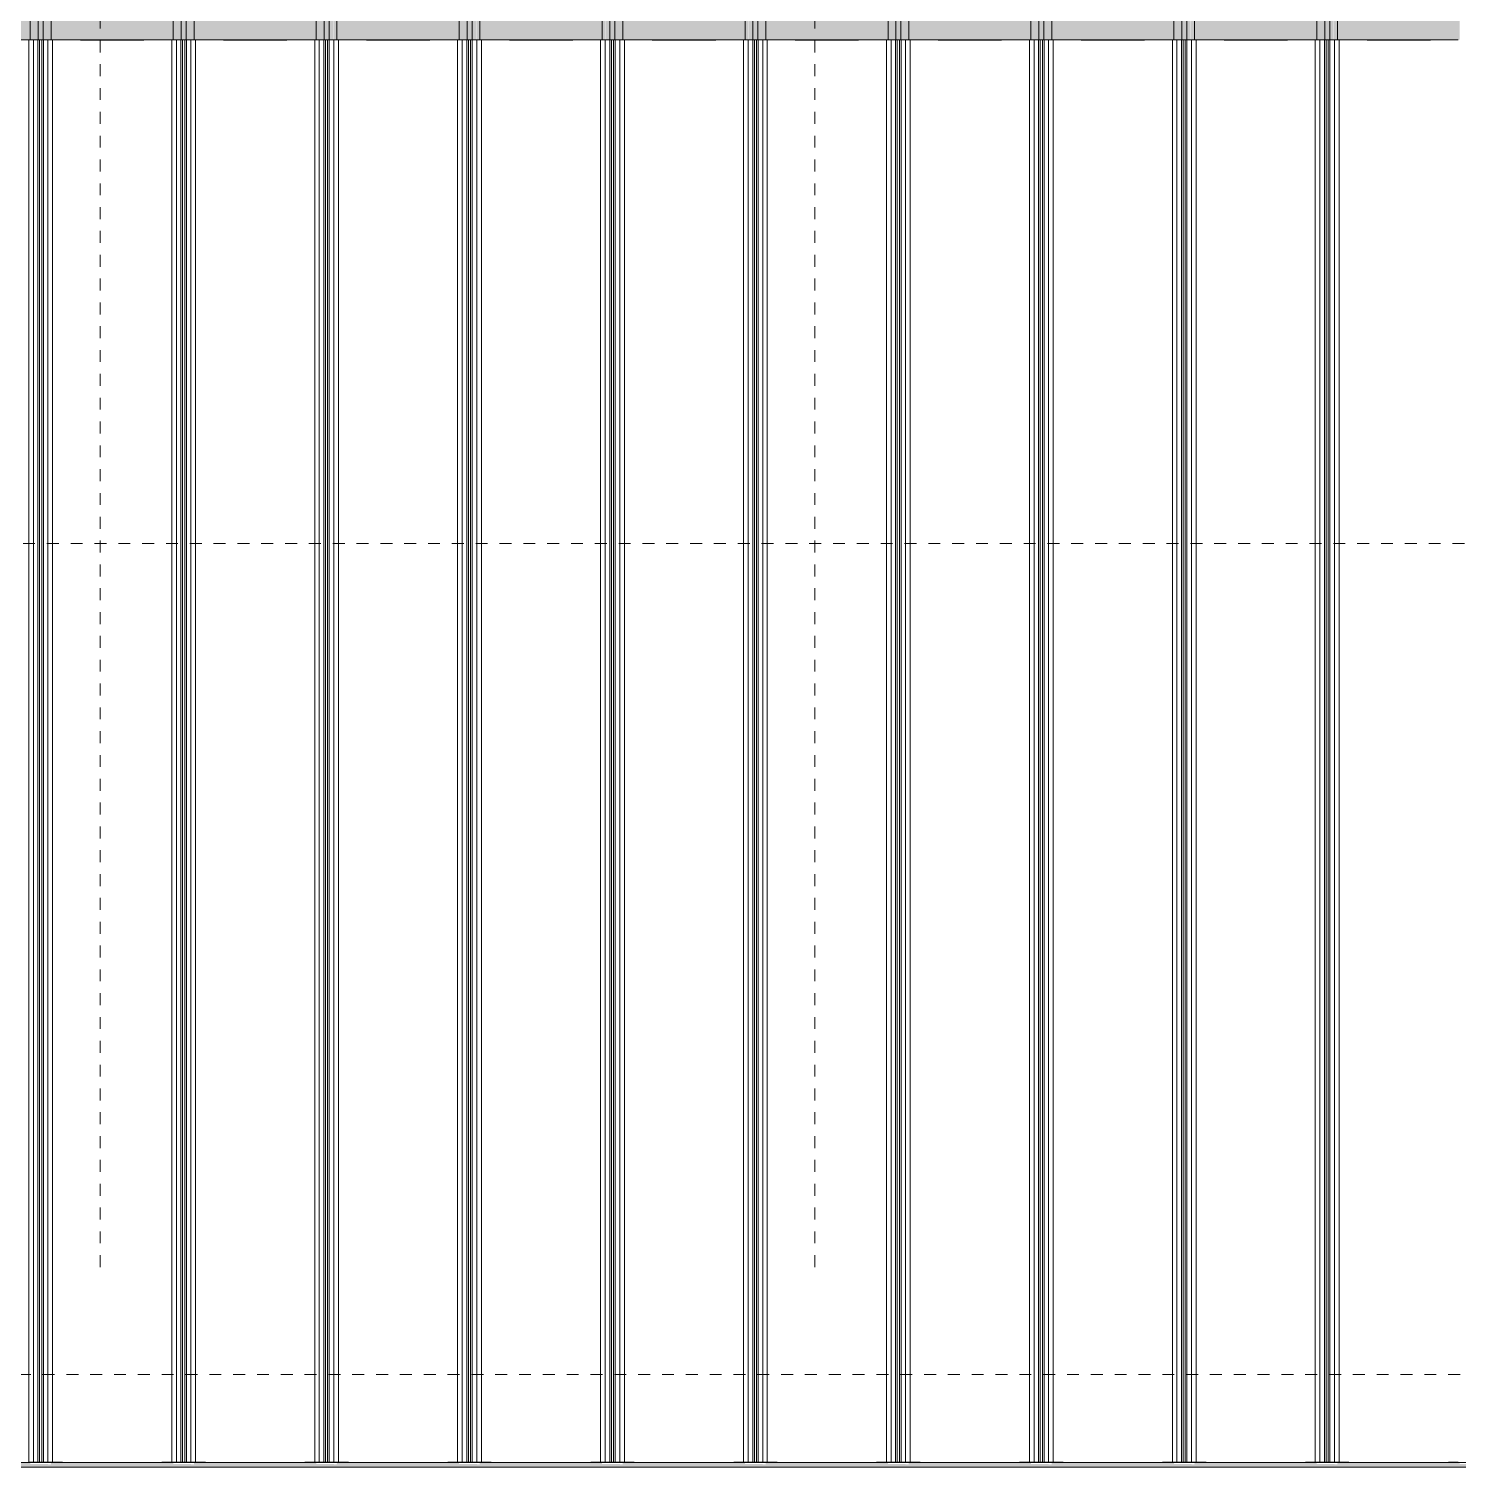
# Model space of a CAD drawing. Header units: metres. Extents: x -8 to 121, y -57 to 15.
# Drawn here: x 5.4 to 17.4, y -54.65 to -42.57 of the extents above; entities that cross this region are included whole.
import ezdxf

# ---------------------------------------------------------------- set-up
doc = ezdxf.new("R2010")
doc.units = ezdxf.units.M
doc.linetypes.add('Grid Line', pattern=[0.022225, 0.0127, -0.003175, 0.003175, -0.003175])
for name, color, linetype, lineweight, true_color in [('A-DETL-GENF-2', 7, 'Continuous', 5, 0xffc5a8), ('A-ROOF-PATT-1', 7, 'Continuous', 9, 0xe9e9e9), ('S-BEAM-1', 7, 'Continuous', 5, 0xe9e9e9), ('S-BEAM-2', 7, 'Continuous', 5, 0xd8d8d8), ('S-GRID-1', 9, 'Grid Line', 5, 0x808080)]:
    doc.layers.add(name, color=color, linetype=linetype, lineweight=lineweight, true_color=true_color)
for name, color, linetype, lineweight in [('A-ROOF', 7, 'Continuous', 9), ('A-WALL', 7, 'Continuous', 9), ('S-BEAM', 7, 'Continuous', 5)]:
    doc.layers.add(name, color=color, linetype=linetype, lineweight=lineweight)

# ---------------------------------------------------------------- blocks, each defined once
blk = doc.blocks.new('MK_JOIST_R01 - MK_JOIST_36_-V1-COBERTURA')
at = {"layer": 'S-BEAM-1'}
for points in [[(-43.088, 0.087), (-43.088, 0.056), (-42.782, 0.056), (-42.782, 0.087), (-43.088, 0.087)], [(-43.088, 0.087), (-43.088, 0.087), (-43.088, 0.087)], [(-43.088, 0.056), (-43.088, 0.055), (-43.088, 0.056)], [(-43.088, 0.055), (-43.088, 0.023), (-42.782, 0.023), (-42.783, 0.055), (-43.088, 0.055)], [(-43.088, 0.023), (-43.088, 0.021), (-43.088, 0.023)], [(-43.088, 0.021), (-43.088, -0.021), (-42.782, -0.021), (-42.783, 0.021), (-43.088, 0.021)], [(-43.088, -0.055), (-42.782, -0.055), (-42.783, -0.023), (-43.088, -0.023)], [(-43.088, -0.087), (-42.782, -0.087), (-42.782, -0.056), (-43.088, -0.056), (-43.088, -0.061)]]:
    blk.add_hatch(color=256, dxfattribs=at).paths.add_polyline_path(points)
at = {"layer": 'S-BEAM-2'}
for points in [[(-55.033, 0.077), (-55.033, 0.078), (-55.033, 0.078)], [(-55.033, 0.077), (-55.033, 0.078), (-55.033, 0.078)], [(-55.033, 0.023), (-55.031, 0.023), (-55.033, 0.023)], [(-55.033, 0.023), (-55.033, 0.023), (-55.033, 0.023)], [(-55.033, -0.087), (-55.032, -0.087), (-55.033, -0.061)], [(-55.033, -0.086), (-55.033, -0.086), (-55.033, -0.077)], [(-55.033, -0.086), (-55.033, -0.086), (-55.033, -0.086)]]:
    blk.add_hatch(color=256, dxfattribs=at).paths.add_polyline_path(points)
at = {"layer": 'S-BEAM'}
for p, q in [((-55.033, 0.056), (-55.033, 0.087)), ((-55.033, 0.087), (-55.033, 0.087)), ((-55.033, 0.077), (-55.033, 0.086)), ((-55.033, 0.086), (-55.033, 0.086)), ((-55.033, 0.023), (-55.033, 0.055)), ((-55.033, 0.023), (-55.033, 0.023)), ((-55.033, -0.021), (-55.033, 0.021)), ((-55.033, 0.021), (-55.033, 0.021)), ((-42.782, 0.087), (-43.088, 0.087)), ((-43.088, 0.021), (-42.782, 0.021)), ((-55.033, -0.021), (-55.033, -0.021)), ((-55.033, -0.023), (-55.033, -0.023)), ((-55.033, -0.055), (-55.033, -0.023)), ((-55.033, -0.087), (-55.033, -0.056)), ((-55.033, -0.086), (-55.033, -0.077)), ((-55.033, -0.086), (-55.033, -0.086)), ((-55.033, -0.087), (-55.033, -0.087)), ((-42.782, -0.021), (-43.088, -0.021)), ((-43.088, -0.087), (-42.782, -0.087))]:
    blk.add_line(p, q, dxfattribs=at)
for centre, start_param, end_param in [((-55.033, 0.086), 5.497787, 6.283185), ((-55.033, 0.086), 0, 1.570796), ((-55.033, 0.055), 4.712389, 5.497787), ((-55.033, 0.023), 3.141593, 4.712389), ((-55.033, -0.023), 4.712389, 6.283185), ((-55.033, -0.055), 3.926991, 4.712389), ((-55.033, -0.086), 1.570796, 3.141593), ((-55.033, -0.086), 3.141593, 3.926991)]:
    blk.add_ellipse(centre, major_axis=(0, 0.0015), ratio=0.01, start_param=start_param, end_param=end_param, dxfattribs=at)
blk = doc.blocks.new('MK_JOIST_R01 - MK_JOIST_36_-V2-COBERTURA')
at = {"layer": 'S-BEAM-1'}
for points in [[(-43.088, 0.087), (-43.088, 0.056), (-42.782, 0.056), (-42.782, 0.087), (-43.088, 0.087)], [(-43.088, 0.087), (-43.088, 0.087), (-43.088, 0.087)], [(-43.088, 0.056), (-43.088, 0.055), (-43.088, 0.056)], [(-43.088, 0.055), (-43.088, 0.023), (-42.782, 0.023), (-42.783, 0.055), (-43.088, 0.055)], [(-43.088, 0.023), (-43.088, 0.021), (-43.088, 0.023)], [(-43.088, 0.021), (-43.088, -0.021), (-42.782, -0.021), (-42.783, 0.021), (-43.088, 0.021)], [(-43.088, -0.055), (-42.782, -0.055), (-42.783, -0.023), (-43.088, -0.023)], [(-43.088, -0.087), (-42.782, -0.087), (-42.782, -0.056), (-43.088, -0.056), (-43.088, -0.061)]]:
    blk.add_hatch(color=256, dxfattribs=at).paths.add_polyline_path(points)
at = {"layer": 'S-BEAM-2'}
for points in [[(-55.033, 0.077), (-55.033, 0.077), (-55.033, 0.086)], [(-55.033, 0.023), (-55.031, 0.023), (-55.033, 0.023)], [(-55.033, 0.023), (-55.033, 0.023), (-55.033, 0.023)], [(-55.033, -0.087), (-55.032, -0.087), (-55.033, -0.061)], [(-55.033, -0.086), (-55.033, -0.086), (-55.033, -0.077)], [(-55.033, -0.086), (-55.033, -0.086), (-55.033, -0.086)]]:
    blk.add_hatch(color=256, dxfattribs=at).paths.add_polyline_path(points)
at = {"layer": 'S-BEAM'}
for p, q in [((-55.033, 0.056), (-55.033, 0.087)), ((-55.033, 0.087), (-55.033, 0.087)), ((-55.033, 0.077), (-55.033, 0.086)), ((-55.033, 0.086), (-55.033, 0.086)), ((-55.033, 0.023), (-55.033, 0.055)), ((-55.033, 0.023), (-55.033, 0.023)), ((-55.033, -0.021), (-55.033, 0.021)), ((-55.033, 0.021), (-55.033, 0.021)), ((-42.782, 0.087), (-43.088, 0.087)), ((-43.088, 0.021), (-42.782, 0.021)), ((-55.033, -0.021), (-55.033, -0.021)), ((-55.033, -0.023), (-55.033, -0.023)), ((-55.033, -0.055), (-55.033, -0.023)), ((-55.033, -0.087), (-55.033, -0.056)), ((-55.033, -0.086), (-55.033, -0.077)), ((-55.033, -0.086), (-55.033, -0.086)), ((-55.033, -0.087), (-55.033, -0.087)), ((-42.782, -0.021), (-43.088, -0.021)), ((-43.088, -0.087), (-42.782, -0.087))]:
    blk.add_line(p, q, dxfattribs=at)
for centre, start_param, end_param in [((-55.033, 0.086), 5.497787, 6.283185), ((-55.033, 0.086), 0, 1.570796), ((-55.033, 0.055), 4.712389, 5.497787), ((-55.033, 0.023), 3.141593, 4.712389), ((-55.033, -0.023), 4.712389, 6.283185), ((-55.033, -0.055), 3.926991, 4.712389), ((-55.033, -0.086), 1.570796, 3.141593), ((-55.033, -0.086), 3.141593, 3.926991)]:
    blk.add_ellipse(centre, major_axis=(0, 0.0015), ratio=0.01, start_param=start_param, end_param=end_param, dxfattribs=at)
blk = doc.blocks.new('MK_JOIST_R01 - MK_JOIST_36_-V4-COBERTURA')
at = {"layer": 'S-BEAM-1'}
for points in [[(-43.088, 0.087), (-43.088, 0.056), (-42.782, 0.056), (-42.782, 0.087), (-43.088, 0.087)], [(-43.088, 0.087), (-43.088, 0.087), (-43.088, 0.087)], [(-43.088, 0.056), (-43.088, 0.055), (-43.088, 0.056)], [(-43.088, 0.055), (-43.088, 0.023), (-42.782, 0.023), (-42.783, 0.055), (-43.088, 0.055)], [(-43.088, 0.023), (-43.088, 0.021), (-43.088, 0.023)], [(-43.088, -0.021), (-42.782, -0.021), (-42.783, 0.021), (-43.088, 0.021), (-43.088, -0.009)], [(-43.088, -0.055), (-42.782, -0.055), (-42.783, -0.023), (-43.088, -0.023)], [(-43.088, -0.087), (-42.782, -0.087), (-42.782, -0.056), (-43.088, -0.056), (-43.088, -0.061)]]:
    blk.add_hatch(color=256, dxfattribs=at).paths.add_polyline_path(points)
at = {"layer": 'S-BEAM-2'}
for points in [[(-55.033, 0.077), (-55.033, 0.077), (-55.033, 0.086)], [(-55.033, 0.023), (-55.031, 0.023), (-55.033, 0.023)], [(-55.033, 0.023), (-55.033, 0.023), (-55.033, 0.023)], [(-55.033, -0.087), (-55.032, -0.087), (-55.033, -0.061)], [(-55.033, -0.086), (-55.033, -0.086), (-55.033, -0.077)], [(-55.033, -0.086), (-55.033, -0.086), (-55.033, -0.086)]]:
    blk.add_hatch(color=256, dxfattribs=at).paths.add_polyline_path(points)
at = {"layer": 'S-BEAM'}
for p, q in [((-55.033, 0.056), (-55.033, 0.087)), ((-55.033, 0.087), (-55.033, 0.087)), ((-55.033, 0.077), (-55.033, 0.086)), ((-55.033, 0.086), (-55.033, 0.086)), ((-55.033, 0.023), (-55.033, 0.055)), ((-55.033, 0.023), (-55.033, 0.023)), ((-55.033, -0.021), (-55.033, 0.021)), ((-55.033, 0.021), (-55.033, 0.021)), ((-42.782, 0.087), (-43.088, 0.087)), ((-43.088, 0.021), (-42.782, 0.021)), ((-55.033, -0.021), (-55.033, -0.021)), ((-55.033, -0.023), (-55.033, -0.023)), ((-55.033, -0.055), (-55.033, -0.023)), ((-55.033, -0.087), (-55.033, -0.056)), ((-55.033, -0.086), (-55.033, -0.077)), ((-55.033, -0.086), (-55.033, -0.086)), ((-55.033, -0.087), (-55.033, -0.087)), ((-42.782, -0.021), (-43.088, -0.021)), ((-43.088, -0.087), (-42.782, -0.087))]:
    blk.add_line(p, q, dxfattribs=at)
for centre, start_param, end_param in [((-55.033, 0.086), 5.497787, 6.283185), ((-55.033, 0.086), 0, 1.570796), ((-55.033, 0.055), 4.712389, 5.497787), ((-55.033, 0.023), 3.141593, 4.712389), ((-55.033, -0.023), 4.712389, 6.283185), ((-55.033, -0.055), 3.926991, 4.712389), ((-55.033, -0.086), 1.570796, 3.141593), ((-55.033, -0.086), 3.141593, 3.926991)]:
    blk.add_ellipse(centre, major_axis=(0, 0.0015), ratio=0.01, start_param=start_param, end_param=end_param, dxfattribs=at)
blk = doc.blocks.new('MK_JOIST_R01 - MK_JOIST_36_-V5-COBERTURA')
at = {"layer": 'S-BEAM-1'}
for points in [[(-43.088, 0.087), (-43.088, 0.056), (-42.782, 0.056), (-42.782, 0.087), (-43.088, 0.087)], [(-43.088, 0.087), (-43.088, 0.087), (-43.088, 0.087)], [(-43.088, 0.056), (-43.088, 0.055), (-43.088, 0.056)], [(-43.088, 0.055), (-43.088, 0.023), (-42.782, 0.023), (-42.782, 0.055), (-43.088, 0.055)], [(-43.088, 0.023), (-43.088, 0.021), (-43.088, 0.023)], [(-43.088, 0.021), (-43.088, -0.021), (-42.782, -0.021), (-42.783, 0.021), (-43.088, 0.021)], [(-43.088, -0.055), (-42.782, -0.055), (-42.783, -0.023), (-43.088, -0.023)], [(-43.088, -0.087), (-42.782, -0.087), (-42.782, -0.056), (-43.088, -0.056), (-43.088, -0.061)]]:
    blk.add_hatch(color=256, dxfattribs=at).paths.add_polyline_path(points)
at = {"layer": 'S-BEAM-2'}
for points in [[(-55.033, 0.077), (-55.033, 0.077), (-55.033, 0.086)], [(-55.033, 0.023), (-55.031, 0.023), (-55.033, 0.023)], [(-55.033, 0.023), (-55.033, 0.023), (-55.033, 0.023)], [(-55.033, -0.087), (-55.032, -0.087), (-55.033, -0.061)], [(-55.033, -0.086), (-55.033, -0.086), (-55.033, -0.077)], [(-55.033, -0.086), (-55.033, -0.086), (-55.033, -0.086)]]:
    blk.add_hatch(color=256, dxfattribs=at).paths.add_polyline_path(points)
at = {"layer": 'S-BEAM'}
for p, q in [((-55.033, 0.056), (-55.033, 0.087)), ((-55.033, 0.087), (-55.033, 0.087)), ((-55.033, 0.077), (-55.033, 0.086)), ((-55.033, 0.086), (-55.033, 0.086)), ((-55.033, 0.023), (-55.033, 0.055)), ((-55.033, 0.023), (-55.033, 0.023)), ((-55.033, -0.021), (-55.033, 0.021)), ((-55.033, 0.021), (-55.033, 0.021)), ((-42.782, 0.087), (-43.088, 0.087)), ((-43.088, 0.021), (-42.782, 0.021)), ((-55.033, -0.021), (-55.033, -0.021)), ((-55.033, -0.023), (-55.033, -0.023)), ((-55.033, -0.055), (-55.033, -0.023)), ((-55.033, -0.087), (-55.033, -0.056)), ((-55.033, -0.086), (-55.033, -0.077)), ((-55.033, -0.086), (-55.033, -0.086)), ((-55.033, -0.087), (-55.033, -0.087)), ((-42.782, -0.021), (-43.088, -0.021)), ((-43.088, -0.087), (-42.782, -0.087))]:
    blk.add_line(p, q, dxfattribs=at)
for centre, start_param, end_param in [((-55.033, 0.086), 5.497787, 6.283185), ((-55.033, 0.086), 0, 1.570796), ((-55.033, 0.055), 4.712389, 5.497787), ((-55.033, 0.023), 3.141593, 4.712389), ((-55.033, -0.023), 4.712389, 6.283185), ((-55.033, -0.055), 3.926991, 4.712389), ((-55.033, -0.086), 1.570796, 3.141593), ((-55.033, -0.086), 3.141593, 3.926991)]:
    blk.add_ellipse(centre, major_axis=(0, 0.0015), ratio=0.01, start_param=start_param, end_param=end_param, dxfattribs=at)
blk = doc.blocks.new('Telhados 6 - Telhados 6-4749596-COBERTURA')
at = {"layer": 'A-ROOF-PATT-1'}
h = blk.add_hatch(color=256, dxfattribs=at)
h.paths.add_polyline_path([(76.404, -42.665), (77.413, -42.664), (77.413, -42.367), (76.387, -42.367), (76.387, -42.665), (76.4, -42.665)])
h.paths.add_polyline_path([(76.093, -42.665), (76.213, -42.664), (76.213, -42.367), (75.187, -42.367), (75.187, -42.665), (75.27, -42.665)])
h.paths.add_polyline_path([(78.35, -42.665), (78.413, -42.664), (78.413, -42.367), (77.587, -42.367), (77.587, -42.665), (77.828, -42.665), (78.261, -42.665)])
h.paths.add_polyline_path([(71.324, -42.665), (71.413, -42.664), (71.413, -42.367), (70.387, -42.367), (70.387, -42.665), (70.47, -42.665), (70.891, -42.665)])
h.paths.add_polyline_path([(74.07, -42.665), (75.013, -42.664), (75.013, -42.367), (73.987, -42.367), (73.987, -42.665), (74.004, -42.665)])
h.paths.add_polyline_path([(71.67, -42.665), (72.613, -42.664), (72.613, -42.367), (71.587, -42.367), (71.587, -42.665), (71.604, -42.665)])
h.paths.add_polyline_path([(73.73, -42.665), (73.813, -42.664), (73.813, -42.367), (72.787, -42.367), (72.787, -42.665), (73.058, -42.665), (73.492, -42.665)])
h.paths.add_polyline_path([(68.289, -42.665), (69.013, -42.664), (69.013, -42.367), (67.987, -42.367), (67.987, -42.665), (68.07, -42.665)])
h.paths.add_polyline_path([(65.254, -42.665), (65.413, -42.664), (65.413, -42.367), (64.387, -42.367), (64.387, -42.665), (64.47, -42.665), (64.821, -42.665)])
h.paths.add_polyline_path([(65.688, -42.665), (66.613, -42.664), (66.613, -42.367), (65.587, -42.367), (65.587, -42.665), (65.67, -42.665)])
h.paths.add_polyline_path([(69.204, -42.665), (70.213, -42.664), (70.213, -42.367), (69.187, -42.367), (69.187, -42.665), (69.2, -42.665)])
h.paths.add_polyline_path([(67.73, -42.665), (67.813, -42.664), (67.813, -42.367), (66.787, -42.367), (66.787, -42.665), (66.988, -42.665), (67.422, -42.665)])
h.paths.add_polyline_path([(60.53, -42.665), (60.613, -42.664), (60.613, -42.367), (59.587, -42.367), (59.587, -42.665), (59.67, -42.665), (60.485, -42.665)])
h.paths.add_polyline_path([(63.52, -42.665), (64.213, -42.664), (64.213, -42.367), (63.187, -42.367), (63.187, -42.665), (63.27, -42.665)])
h.paths.add_polyline_path([(60.87, -42.665), (61.813, -42.664), (61.813, -42.367), (60.787, -42.367), (60.787, -42.665), (60.804, -42.665)])
h.paths.add_polyline_path([(62.93, -42.665), (63.013, -42.664), (63.013, -42.367), (61.987, -42.367), (61.987, -42.665), (62.219, -42.665), (62.653, -42.665)])
h.paths.add_polyline_path([(59.33, -42.665), (59.413, -42.664), (59.413, -42.367), (58.387, -42.367), (58.387, -42.665), (58.47, -42.665), (59.184, -42.665)])
h.paths.add_polyline_path([(54.87, -42.665), (55.813, -42.664), (55.813, -42.367), (54.787, -42.367), (54.787, -42.665), (54.849, -42.665)])
h.paths.add_polyline_path([(56.149, -42.665), (57.013, -42.664), (57.013, -42.367), (55.987, -42.367), (55.987, -42.665), (56.07, -42.665)])
h.paths.add_polyline_path([(53.604, -42.665), (54.613, -42.664), (54.613, -42.367), (53.587, -42.367), (53.587, -42.665), (53.6, -42.665)])
h.paths.add_polyline_path([(57.204, -42.665), (58.213, -42.664), (58.213, -42.367), (57.187, -42.367), (57.187, -42.665), (57.2, -42.665)])
h.paths.add_polyline_path([(50.996, -42.665), (51.013, -42.664), (51.013, -42.367), (49.987, -42.367), (49.987, -42.665), (50.079, -42.665), (50.947, -42.665)])
h.paths.add_polyline_path([(52.196, -42.665), (52.213, -42.664), (52.213, -42.367), (51.187, -42.367), (51.187, -42.665), (51.38, -42.665), (52.13, -42.665)])
h.paths.add_polyline_path([(52.404, -42.665), (53.413, -42.664), (53.413, -42.367), (52.387, -42.367), (52.387, -42.665), (52.4, -42.665)])
h.paths.add_polyline_path([(47.912, -42.665), (48.613, -42.664), (48.613, -42.367), (47.587, -42.367), (47.587, -42.665), (47.67, -42.665)])
h.paths.add_polyline_path([(48.804, -42.665), (49.813, -42.664), (49.813, -42.367), (48.787, -42.367), (48.787, -42.665), (48.8, -42.665)])
h.paths.add_polyline_path([(44.01, -42.665), (45.013, -42.664), (45.013, -42.367), (43.987, -42.367), (43.987, -42.665), (44.004, -42.665)])
h.paths.add_polyline_path([(43.73, -42.665), (43.813, -42.664), (43.813, -42.367), (42.787, -42.367), (42.787, -42.665), (42.87, -42.665), (43.576, -42.665)])
h.paths.add_polyline_path([(45.204, -42.665), (46.213, -42.664), (46.213, -42.367), (45.187, -42.367), (45.187, -42.665), (45.2, -42.665)])
h.paths.add_polyline_path([(46.404, -42.665), (47.413, -42.664), (47.413, -42.367), (46.387, -42.367), (46.387, -42.665), (46.4, -42.665)])
h.paths.add_polyline_path([(42.596, -42.665), (42.613, -42.664), (42.613, -42.367), (41.587, -42.367), (41.587, -42.665), (41.842, -42.665), (42.53, -42.665)])
h.paths.add_polyline_path([(36.87, -42.665), (37.813, -42.664), (37.813, -42.367), (36.787, -42.367), (36.787, -42.665), (36.804, -42.665)])
h.paths.add_polyline_path([(36.53, -42.665), (36.613, -42.664), (36.613, -42.367), (35.587, -42.367), (35.587, -42.665), (35.772, -42.665), (36.205, -42.665)])
h.paths.add_polyline_path([(38.004, -42.665), (39.013, -42.664), (39.013, -42.367), (37.987, -42.367), (37.987, -42.665), (38, -42.665)])
h.paths.add_polyline_path([(39.204, -42.665), (40.213, -42.664), (40.213, -42.367), (39.187, -42.367), (39.187, -42.665), (39.2, -42.665)])
h.paths.add_polyline_path([(40.47, -42.665), (41.413, -42.664), (41.413, -42.367), (40.387, -42.367), (40.387, -42.665), (40.404, -42.665)])
h.paths.add_polyline_path([(32.93, -42.665), (33.013, -42.664), (33.013, -42.367), (31.987, -42.367), (31.987, -42.665), (32.07, -42.665), (32.737, -42.665)])
h.paths.add_polyline_path([(35.396, -42.665), (35.413, -42.664), (35.413, -42.367), (34.387, -42.367), (34.387, -42.665), (34.471, -42.665), (35.338, -42.665)])
h.paths.add_polyline_path([(30.804, -42.665), (31.813, -42.664), (31.813, -42.367), (30.787, -42.367), (30.787, -42.665), (30.8, -42.665)])
h.paths.add_polyline_path([(30.569, -42.665), (30.613, -42.664), (30.613, -42.367), (29.587, -42.367), (29.587, -42.665), (29.702, -42.665), (30.53, -42.665)])
h.paths.add_polyline_path([(34.13, -42.665), (34.213, -42.664), (34.213, -42.367), (33.187, -42.367), (33.187, -42.665), (33.27, -42.665), (34.038, -42.665)])
h.paths.add_polyline_path([(27.968, -42.665), (28.213, -42.664), (28.213, -42.367), (27.187, -42.367), (27.187, -42.665), (27.27, -42.665), (27.534, -42.665)])
h.paths.add_polyline_path([(28.404, -42.665), (29.413, -42.664), (29.413, -42.367), (28.387, -42.367), (28.387, -42.665), (28.401, -42.665)])
h.paths.add_polyline_path([(26.93, -42.665), (27.013, -42.664), (27.013, -42.367), (25.987, -42.367), (25.987, -42.665), (26.233, -42.665), (26.667, -42.665)])
h.paths.add_polyline_path([(25.73, -42.665), (25.813, -42.664), (25.813, -42.367), (24.787, -42.367), (24.787, -42.665), (24.933, -42.665)])
h.paths.add_polyline_path([(24.499, -42.665), (24.613, -42.664), (24.613, -42.367), (23.587, -42.367), (23.587, -42.665), (23.67, -42.665), (24.066, -42.665)])
h.paths.add_polyline_path([(23.33, -42.665), (23.413, -42.664), (23.413, -42.367), (22.387, -42.367), (22.387, -42.665), (22.47, -42.665), (23.198, -42.665)])
h.paths.add_polyline_path([(20.004, -42.665), (21.013, -42.664), (21.013, -42.367), (19.987, -42.367), (19.987, -42.665), (20, -42.665)])
h.paths.add_polyline_path([(22.13, -42.665), (22.213, -42.664), (22.213, -42.367), (21.187, -42.367), (21.187, -42.665), (21.464, -42.665), (21.898, -42.665)])
h.paths.add_polyline_path([(19.73, -42.665), (19.813, -42.664), (19.813, -42.367), (18.787, -42.367), (18.787, -42.665), (18.87, -42.665), (19.73, -42.665)])
h.paths.add_polyline_path([(18.53, -42.665), (18.613, -42.664), (18.613, -42.367), (17.587, -42.367), (17.587, -42.665), (17.67, -42.665), (18.429, -42.665)])
h.paths.add_polyline_path([(17.33, -42.665), (17.413, -42.664), (17.413, -42.367), (16.387, -42.367), (16.387, -42.665), (16.47, -42.665), (17.129, -42.665)])
h.paths.add_polyline_path([(16.13, -42.665), (16.213, -42.664), (16.213, -42.367), (15.187, -42.367), (15.187, -42.665), (15.394, -42.665), (15.828, -42.665)])
h.paths.add_polyline_path([(14.996, -42.665), (15.013, -42.664), (15.013, -42.367), (13.987, -42.367), (13.987, -42.665), (14.094, -42.665), (14.961, -42.665)])
h.paths.add_polyline_path([(13.73, -42.665), (13.813, -42.664), (13.813, -42.367), (12.787, -42.367), (12.787, -42.665), (12.87, -42.665), (13.66, -42.665)])
h.paths.add_polyline_path([(12.53, -42.665), (12.613, -42.664), (12.613, -42.367), (11.587, -42.367), (11.587, -42.665), (11.67, -42.665), (12.359, -42.665)])
h.paths.add_polyline_path([(11.33, -42.665), (11.413, -42.664), (11.413, -42.367), (10.387, -42.367), (10.387, -42.665), (10.625, -42.665), (11.059, -42.665)])
h.paths.add_polyline_path([(10.196, -42.665), (10.213, -42.664), (10.213, -42.367), (9.187, -42.367), (9.187, -42.665), (9.324, -42.665), (10.192, -42.665)])
h.paths.add_polyline_path([(8.93, -42.665), (9.013, -42.664), (9.013, -42.367), (7.987, -42.367), (7.987, -42.665), (8.07, -42.665), (8.891, -42.665)])
h.paths.add_polyline_path([(7.73, -42.665), (7.813, -42.664), (7.813, -42.367), (6.787, -42.367), (6.787, -42.665), (6.87, -42.665), (7.59, -42.665)])
h.paths.add_polyline_path([(6.53, -42.665), (6.613, -42.664), (6.613, -42.367), (5.587, -42.367), (5.587, -42.665), (5.856, -42.665), (6.289, -42.665)])
h.paths.add_polyline_path([(2.387, -42.665), (3.013, -42.664), (3.013, -42.367), (1.987, -42.367), (1.987, -42.665), (2.07, -42.665)])
h.paths.add_polyline_path([(5.33, -42.665), (5.413, -42.664), (5.413, -42.367), (4.387, -42.367), (4.387, -42.665), (4.555, -42.665), (4.989, -42.665)])
h.paths.add_polyline_path([(4.13, -42.665), (4.213, -42.664), (4.213, -42.367), (3.187, -42.367), (3.187, -42.665), (3.27, -42.665), (4.122, -42.665)])
h.paths.add_polyline_path([(1.73, -42.665), (1.813, -42.664), (1.813, -42.367), (0.787, -42.367), (0.787, -42.665), (0.87, -42.665), (1.52, -42.665)])
h.paths.add_polyline_path([(0.53, -42.665), (0.613, -42.664), (0.613, -42.367), (-0.413, -42.367), (-0.413, -42.665), (-0.214, -42.665), (0.22, -42.665)])
h = blk.add_hatch(color=256, dxfattribs=at)
h.paths.add_polyline_path([(0.1, -42.667), (-0.33, -42.665), (0.008, -42.667)])
h.paths.add_polyline_path([(39.7, -42.667), (39.27, -42.665), (39.674, -42.667)])
h.paths.add_polyline_path([(20.5, -42.667), (20.07, -42.665), (20.408, -42.667)])
h.paths.add_polyline_path([(44.5, -42.667), (44.07, -42.665), (44.408, -42.667)])
h.paths.add_polyline_path([(36.1, -42.667), (35.67, -42.665), (36.008, -42.667)])
h.paths.add_polyline_path([(43.3, -42.667), (42.87, -42.665), (43.208, -42.667)])
h.paths.add_polyline_path([(14.5, -42.667), (14.07, -42.665), (14.408, -42.667)])
h.paths.add_polyline_path([(15.7, -42.667), (15.27, -42.665), (15.608, -42.667)])
h.paths.add_polyline_path([(64.9, -42.667), (64.47, -42.665), (64.821, -42.667)])
h.paths.add_polyline_path([(70.9, -42.667), (70.457, -42.665), (70.891, -42.667)])
h.paths.add_polyline_path([(57.7, -42.667), (57.27, -42.665), (57.608, -42.667)])
h.paths.add_polyline_path([(13.3, -42.667), (12.87, -42.665), (13.208, -42.667)])
h.paths.add_polyline_path([(24.1, -42.667), (23.67, -42.665), (24.066, -42.667)])
h.paths.add_polyline_path([(21.7, -42.667), (21.27, -42.665), (21.608, -42.667)])
h.paths.add_polyline_path([(25.3, -42.667), (24.87, -42.665), (25.208, -42.667)])
h.paths.add_polyline_path([(50.5, -42.667), (50.07, -42.665), (50.408, -42.667)])
h.paths.add_polyline_path([(72.1, -42.667), (71.67, -42.665), (72.008, -42.667)])
h.paths.add_polyline_path([(12.1, -42.667), (11.67, -42.665), (12.008, -42.667)])
h.paths.add_polyline_path([(66.1, -42.667), (65.67, -42.665), (66.008, -42.667)])
h.paths.add_polyline_path([(33.7, -42.667), (33.27, -42.665), (33.608, -42.667)])
h.paths.add_polyline_path([(78, -42.667), (77.65, -42.665), (77.922, -42.667)])
h.paths.add_polyline_path([(1.3, -42.667), (0.87, -42.665), (1.208, -42.667)])
h.paths.add_polyline_path([(26.5, -42.667), (26.07, -42.665), (26.408, -42.667)])
h.paths.add_polyline_path([(10.9, -42.667), (10.47, -42.665), (10.808, -42.667)])
h.paths.add_polyline_path([(16.9, -42.667), (16.47, -42.665), (16.808, -42.667)])
h.paths.add_polyline_path([(73.3, -42.667), (72.87, -42.665), (73.208, -42.667)])
h.paths.add_polyline_path([(69.7, -42.667), (69.27, -42.665), (69.608, -42.667)])
h.paths.add_polyline_path([(19.3, -42.667), (18.863, -42.665), (19.208, -42.667)])
h.paths.add_polyline_path([(38.5, -42.667), (38.07, -42.665), (38.408, -42.667)])
h.paths.add_polyline_path([(49.3, -42.667), (48.87, -42.665), (49.212, -42.667)])
h.paths.add_polyline_path([(51.7, -42.667), (51.27, -42.665), (51.608, -42.667)])
h.paths.add_polyline_path([(31.3, -42.667), (30.87, -42.665), (31.208, -42.667)])
h.paths.add_polyline_path([(56.5, -42.667), (56.07, -42.665), (56.408, -42.667)])
h.paths.add_polyline_path([(52.9, -42.667), (52.47, -42.665), (52.808, -42.667)])
h.paths.add_polyline_path([(2.5, -42.667), (2.07, -42.665), (2.408, -42.667)])
h.paths.add_polyline_path([(58.9, -42.667), (58.47, -42.665), (58.808, -42.667)])
h.paths.add_polyline_path([(68.5, -42.667), (68.07, -42.665), (68.408, -42.667)])
h.paths.add_polyline_path([(9.7, -42.667), (9.27, -42.665), (9.608, -42.667)])
h.paths.add_polyline_path([(42.1, -42.667), (41.67, -42.665), (42.008, -42.667)])
h.paths.add_polyline_path([(8.5, -42.667), (8.07, -42.665), (8.457, -42.667)])
h.paths.add_polyline_path([(48.1, -42.667), (47.67, -42.665), (48.008, -42.667)])
h.paths.add_polyline_path([(63.7, -42.667), (63.27, -42.665), (63.608, -42.667)])
h.paths.add_polyline_path([(27.7, -42.667), (27.27, -42.665), (27.608, -42.667)])
h.paths.add_polyline_path([(74.5, -42.667), (74.07, -42.665), (74.408, -42.667)])
h.paths.add_polyline_path([(60.1, -42.667), (59.67, -42.665), (60.008, -42.667)])
h.paths.add_polyline_path([(22.9, -42.667), (22.47, -42.665), (22.808, -42.667)])
h.paths.add_polyline_path([(61.3, -42.667), (60.87, -42.665), (61.208, -42.667)])
h.paths.add_polyline_path([(3.7, -42.667), (3.254, -42.665), (3.608, -42.667)])
h.paths.add_polyline_path([(67.3, -42.667), (66.87, -42.665), (67.208, -42.667)])
h.paths.add_polyline_path([(46.9, -42.667), (46.47, -42.665), (46.808, -42.667)])
h.paths.add_polyline_path([(7.3, -42.667), (6.87, -42.665), (7.208, -42.667)])
h.paths.add_polyline_path([(37.3, -42.667), (36.87, -42.665), (37.208, -42.667)])
h.paths.add_polyline_path([(28.9, -42.667), (28.47, -42.665), (28.808, -42.667)])
h.paths.add_polyline_path([(45.7, -42.667), (45.27, -42.665), (45.608, -42.667)])
h.paths.add_polyline_path([(76.9, -42.667), (76.47, -42.665), (76.808, -42.667)])
h.paths.add_polyline_path([(75.7, -42.667), (75.27, -42.665), (75.608, -42.667)])
h.paths.add_polyline_path([(54.1, -42.667), (53.67, -42.665), (54.008, -42.667)])
h.paths.add_polyline_path([(62.5, -42.667), (62.07, -42.665), (62.408, -42.667)])
h.paths.add_polyline_path([(6.1, -42.667), (5.67, -42.665), (6.008, -42.667)])
h.paths.add_polyline_path([(34.9, -42.667), (34.47, -42.665), (34.808, -42.667)])
h.paths.add_polyline_path([(32.5, -42.667), (32.07, -42.665), (32.408, -42.667)])
h.paths.add_polyline_path([(4.9, -42.667), (4.47, -42.665), (4.808, -42.667)])
h.paths.add_polyline_path([(18.1, -42.667), (17.67, -42.665), (18.008, -42.667)])
h.paths.add_polyline_path([(40.9, -42.667), (40.47, -42.665), (40.808, -42.667)])
h.paths.add_polyline_path([(30.1, -42.667), (29.67, -42.665), (30.008, -42.667)])
h.paths.add_polyline_path([(55.3, -42.667), (54.87, -42.665), (55.282, -42.667)])
at = {"layer": 'A-ROOF'}
for p, q in [((5.4, -42.665), (4.4, -42.665)), ((6.6, -42.665), (5.6, -42.665)), ((7.8, -42.665), (6.8, -42.665)), ((9, -42.665), (8, -42.665)), ((10.2, -42.665), (9.2, -42.665)), ((11.4, -42.665), (10.4, -42.665)), ((12.6, -42.665), (11.6, -42.665)), ((13.8, -42.665), (12.8, -42.665)), ((15, -42.665), (14, -42.665)), ((16.2, -42.665), (15.2, -42.665)), ((17.4, -42.665), (16.4, -42.665))]:
    blk.add_line(p, q, dxfattribs=at)
blk = doc.blocks.new('Telhados 5 - Telhados 1-4749638-COBERTURA')
at = {"layer": 'A-ROOF'}
for p, q in [((5.4, -42.665), (5.439, -42.664)), ((5.4, -54.608), (5.4, -42.665)), ((5.439, -42.664), (5.477, -42.664)), ((5.439, -54.608), (5.439, -42.664)), ((5.477, -42.664), (5.491, -42.664)), ((5.477, -54.608), (5.477, -42.664)), ((5.491, -54.608), (5.491, -42.664)), ((5.509, -42.664), (5.523, -42.664)), ((5.509, -54.608), (5.509, -42.664)), ((5.523, -42.664), (5.561, -42.664)), ((5.523, -54.608), (5.523, -42.664)), ((5.561, -42.664), (5.6, -42.665)), ((5.561, -54.608), (5.561, -42.664)), ((5.6, -54.608), (5.6, -42.665)), ((6.6, -42.665), (6.639, -42.664)), ((6.6, -54.608), (6.6, -42.665)), ((6.639, -42.664), (6.677, -42.664)), ((6.639, -54.608), (6.639, -42.664)), ((6.677, -42.664), (6.691, -42.664)), ((6.677, -54.608), (6.677, -42.664)), ((6.691, -54.608), (6.691, -42.664)), ((6.709, -42.664), (6.723, -42.664)), ((6.709, -54.608), (6.709, -42.664)), ((6.723, -42.664), (6.761, -42.664)), ((6.723, -54.608), (6.723, -42.664)), ((6.761, -42.664), (6.8, -42.665)), ((6.761, -54.608), (6.761, -42.664)), ((6.8, -54.608), (6.8, -42.665)), ((7.8, -42.665), (7.839, -42.664)), ((7.8, -54.608), (7.8, -42.665)), ((7.839, -42.664), (7.877, -42.664)), ((7.839, -54.608), (7.839, -42.664)), ((7.877, -42.664), (7.891, -42.664)), ((7.877, -54.608), (7.877, -42.664)), ((7.891, -54.608), (7.891, -42.664)), ((7.909, -42.664), (7.923, -42.664)), ((7.909, -54.608), (7.909, -42.664)), ((7.923, -42.664), (7.961, -42.664)), ((7.923, -54.608), (7.923, -42.664)), ((7.961, -42.664), (8, -42.665)), ((7.961, -54.608), (7.961, -42.664)), ((8, -54.608), (8, -42.665)), ((9, -42.665), (9.039, -42.664)), ((9, -54.608), (9, -42.665)), ((9.039, -42.664), (9.077, -42.664)), ((9.039, -54.608), (9.039, -42.664)), ((9.077, -42.664), (9.091, -42.664)), ((9.077, -54.608), (9.077, -42.664)), ((9.091, -54.608), (9.091, -42.664)), ((9.109, -42.664), (9.123, -42.664)), ((9.109, -54.608), (9.109, -42.664)), ((9.123, -42.664), (9.161, -42.664)), ((9.123, -54.608), (9.123, -42.664)), ((9.161, -42.664), (9.2, -42.665)), ((9.161, -54.608), (9.161, -42.664)), ((9.2, -54.608), (9.2, -42.665)), ((10.2, -42.665), (10.239, -42.664)), ((10.2, -54.608), (10.2, -42.665)), ((10.239, -42.664), (10.277, -42.664)), ((10.239, -54.608), (10.239, -42.664)), ((10.277, -42.664), (10.291, -42.664)), ((10.277, -54.608), (10.277, -42.664)), ((10.291, -54.608), (10.291, -42.664)), ((10.309, -42.664), (10.323, -42.664)), ((10.309, -54.608), (10.309, -42.664)), ((10.323, -42.664), (10.361, -42.664)), ((10.323, -54.608), (10.323, -42.664)), ((10.361, -42.664), (10.4, -42.665)), ((10.361, -54.608), (10.361, -42.664)), ((10.4, -54.608), (10.4, -42.665)), ((11.4, -42.665), (11.439, -42.664)), ((11.4, -54.608), (11.4, -42.665)), ((11.439, -42.664), (11.477, -42.664)), ((11.439, -54.608), (11.439, -42.664)), ((11.477, -42.664), (11.491, -42.664)), ((11.477, -54.608), (11.477, -42.664)), ((11.491, -54.608), (11.491, -42.664)), ((11.509, -42.664), (11.523, -42.664)), ((11.509, -54.608), (11.509, -42.664)), ((11.523, -42.664), (11.561, -42.664)), ((11.523, -54.608), (11.523, -42.664)), ((11.561, -42.664), (11.6, -42.665)), ((11.561, -54.608), (11.561, -42.664)), ((11.6, -54.608), (11.6, -42.665)), ((12.6, -42.665), (12.639, -42.664)), ((12.6, -54.608), (12.6, -42.665)), ((12.639, -42.664), (12.677, -42.664)), ((12.639, -54.608), (12.639, -42.664)), ((12.677, -42.664), (12.691, -42.664)), ((12.677, -54.608), (12.677, -42.664)), ((12.691, -54.608), (12.691, -42.664)), ((12.709, -42.664), (12.723, -42.664)), ((12.709, -54.608), (12.709, -42.664)), ((12.723, -42.664), (12.761, -42.664)), ((12.723, -54.608), (12.723, -42.664)), ((12.761, -42.664), (12.8, -42.665)), ((12.761, -54.608), (12.761, -42.664)), ((12.8, -54.608), (12.8, -42.665)), ((13.8, -42.665), (13.839, -42.664)), ((13.8, -54.608), (13.8, -42.665)), ((13.839, -42.664), (13.877, -42.664)), ((13.839, -54.608), (13.839, -42.664)), ((13.877, -42.664), (13.891, -42.664)), ((13.877, -54.608), (13.877, -42.664)), ((13.891, -54.608), (13.891, -42.664)), ((13.909, -42.664), (13.923, -42.664)), ((13.909, -54.608), (13.909, -42.664)), ((13.923, -42.664), (13.961, -42.664)), ((13.923, -54.608), (13.923, -42.664)), ((13.961, -42.664), (14, -42.665)), ((13.961, -54.608), (13.961, -42.664)), ((14, -54.608), (14, -42.665)), ((15, -42.665), (15.039, -42.664)), ((15, -54.608), (15, -42.665)), ((15.039, -42.664), (15.077, -42.664)), ((15.039, -54.608), (15.039, -42.664)), ((15.077, -42.664), (15.091, -42.664)), ((15.077, -54.608), (15.077, -42.664)), ((15.091, -54.608), (15.091, -42.664)), ((15.109, -42.664), (15.123, -42.664)), ((15.109, -54.608), (15.109, -42.664)), ((15.123, -42.664), (15.161, -42.664)), ((15.123, -54.608), (15.123, -42.664)), ((15.161, -42.664), (15.2, -42.665)), ((15.161, -54.608), (15.161, -42.664)), ((15.2, -54.608), (15.2, -42.665)), ((16.2, -42.665), (16.239, -42.664)), ((16.2, -54.608), (16.2, -42.665)), ((16.239, -42.664), (16.277, -42.664)), ((16.239, -54.608), (16.239, -42.664)), ((16.277, -42.664), (16.291, -42.664)), ((16.277, -54.608), (16.277, -42.664)), ((16.291, -54.608), (16.291, -42.664)), ((16.309, -42.664), (16.323, -42.664)), ((16.309, -54.608), (16.309, -42.664)), ((16.323, -42.664), (16.361, -42.664)), ((16.323, -54.608), (16.323, -42.664)), ((16.361, -42.664), (16.4, -42.665)), ((16.361, -54.608), (16.361, -42.664)), ((16.4, -54.608), (16.4, -42.665)), ((5.439, -54.608), (5.4, -54.608)), ((5.477, -54.608), (5.439, -54.608)), ((5.491, -54.608), (5.477, -54.608)), ((5.523, -54.608), (5.509, -54.608)), ((5.561, -54.608), (5.523, -54.608)), ((5.6, -54.608), (5.561, -54.608)), ((6.639, -54.608), (6.6, -54.608)), ((6.677, -54.608), (6.639, -54.608)), ((6.691, -54.608), (6.677, -54.608)), ((6.723, -54.608), (6.709, -54.608)), ((6.761, -54.608), (6.723, -54.608)), ((6.8, -54.608), (6.761, -54.608)), ((7.839, -54.608), (7.8, -54.608)), ((7.877, -54.608), (7.839, -54.608)), ((7.891, -54.608), (7.877, -54.608)), ((7.923, -54.608), (7.909, -54.608)), ((7.961, -54.608), (7.923, -54.608)), ((8, -54.608), (7.961, -54.608)), ((9.039, -54.608), (9, -54.608)), ((9.077, -54.608), (9.039, -54.608)), ((9.091, -54.608), (9.077, -54.608)), ((9.123, -54.608), (9.109, -54.608)), ((9.161, -54.608), (9.123, -54.608)), ((9.2, -54.608), (9.161, -54.608)), ((10.239, -54.608), (10.2, -54.608)), ((10.277, -54.608), (10.239, -54.608)), ((10.291, -54.608), (10.277, -54.608)), ((10.323, -54.608), (10.309, -54.608)), ((10.361, -54.608), (10.323, -54.608)), ((10.4, -54.608), (10.361, -54.608)), ((11.439, -54.608), (11.4, -54.608)), ((11.477, -54.608), (11.439, -54.608)), ((11.491, -54.608), (11.477, -54.608)), ((11.523, -54.608), (11.509, -54.608)), ((11.561, -54.608), (11.523, -54.608)), ((11.6, -54.608), (11.561, -54.608)), ((12.639, -54.608), (12.6, -54.608)), ((12.677, -54.608), (12.639, -54.608)), ((12.691, -54.608), (12.677, -54.608)), ((12.723, -54.608), (12.709, -54.608)), ((12.761, -54.608), (12.723, -54.608)), ((12.8, -54.608), (12.761, -54.608)), ((13.839, -54.608), (13.8, -54.608)), ((13.877, -54.608), (13.839, -54.608)), ((13.891, -54.608), (13.877, -54.608)), ((13.923, -54.608), (13.909, -54.608)), ((13.961, -54.608), (13.923, -54.608)), ((14, -54.608), (13.961, -54.608)), ((15.039, -54.608), (15, -54.608)), ((15.077, -54.608), (15.039, -54.608)), ((15.091, -54.608), (15.077, -54.608)), ((15.123, -54.608), (15.109, -54.608)), ((15.161, -54.608), (15.123, -54.608)), ((15.2, -54.608), (15.161, -54.608)), ((16.239, -54.608), (16.2, -54.608)), ((16.277, -54.608), (16.239, -54.608)), ((16.291, -54.608), (16.277, -54.608)), ((16.323, -54.608), (16.309, -54.608)), ((16.361, -54.608), (16.323, -54.608)), ((16.4, -54.608), (16.361, -54.608))]:
    blk.add_line(p, q, dxfattribs=at)
for centre, major_axis, start_param, end_param in [((5.5, -42.664), (0.0159, 0), 0.933002, 2.208591), ((6.1, -42.66), (0.708, 0), 3.929363, 5.4967), ((6.7, -42.664), (0.0159, 0), 0.933002, 2.208591), ((7.3, -42.66), (0.708, 0), 3.929363, 5.4967), ((7.9, -42.664), (0.0159, 0), 0.933002, 2.208591), ((8.5, -42.66), (0.708, 0), 3.929363, 5.4967), ((9.1, -42.664), (0.0159, 0), 0.933002, 2.208591), ((9.7, -42.66), (0.708, 0), 3.929363, 5.4967), ((10.3, -42.664), (0.0159, 0), 0.933002, 2.208591), ((10.9, -42.66), (0.708, 0), 3.929363, 5.4967), ((11.5, -42.664), (0.0159, 0), 0.933002, 2.208591), ((12.1, -42.66), (0.708, 0), 3.929363, 5.4967), ((12.7, -42.664), (0.0159, 0), 0.933002, 2.208591), ((13.3, -42.66), (0.708, 0), 3.929363, 5.4967), ((13.9, -42.664), (0.0159, 0), 0.933002, 2.208591), ((14.5, -42.66), (0.708, 0), 3.929363, 5.4967), ((15.1, -42.664), (0.0159, 0), 0.933002, 2.208591), ((15.7, -42.66), (0.708, 0), 3.929363, 5.4967), ((16.3, -42.664), (0.0159, 0), 0.933002, 2.208591), ((16.9, -42.66), (0.708, 0), 3.929363, 5.4967), ((5.5, -54.608), (0.0159, 0), 0.933002, 2.208591), ((6.1, -54.603), (0.708, 0), 3.929363, 4.337558), ((6.1, -54.603), (0.708, 0), 5.087039, 5.4967), ((6.7, -54.608), (0.0159, 0), 0.933002, 2.208591), ((7.3, -54.603), (0.708, 0), 3.929363, 4.337558), ((7.3, -54.603), (0.708, 0), 5.087039, 5.4967), ((7.9, -54.608), (0.0159, 0), 0.933002, 2.208591), ((8.5, -54.603), (0.708, 0), 3.929363, 4.337558), ((8.5, -54.603), (0.708, 0), 5.087039, 5.4967), ((9.1, -54.608), (0.0159, 0), 0.933002, 2.208591), ((9.7, -54.603), (0.708, 0), 3.929363, 4.337558), ((9.7, -54.603), (0.708, 0), 5.087039, 5.4967), ((10.3, -54.608), (0.0159, 0), 0.933002, 2.208591), ((10.9, -54.603), (0.708, 0), 3.929363, 4.337558), ((10.9, -54.603), (0.708, 0), 5.087039, 5.4967), ((11.5, -54.608), (0.0159, 0), 0.933002, 2.208591), ((12.1, -54.603), (0.708, 0), 3.929363, 4.337558), ((12.1, -54.603), (0.708, 0), 5.088098, 5.4967), ((12.7, -54.608), (0.0159, 0), 0.933002, 2.208591), ((13.3, -54.603), (0.708, 0), 3.929363, 4.337558), ((13.3, -54.603), (0.708, 0), 5.087039, 5.4967), ((13.9, -54.608), (0.0159, 0), 0.933002, 2.208591), ((14.5, -54.603), (0.708, 0), 3.929363, 4.337558), ((14.5, -54.603), (0.708, 0), 5.087039, 5.4967), ((15.1, -54.608), (0.0159, 0), 0.933002, 2.208591), ((15.7, -54.603), (0.708, 0), 3.929363, 4.337558), ((15.7, -54.603), (0.708, 0), 5.087039, 5.4967), ((16.3, -54.608), (0.0159, 0), 0.933002, 2.208591), ((16.9, -54.603), (0.708, 0), 3.929363, 4.337558), ((16.9, -54.603), (0.708, 0), 5.087039, 5.4967)]:
    blk.add_ellipse(centre, major_axis=major_axis, ratio=0.010001, start_param=start_param, end_param=end_param, dxfattribs=at)

msp = doc.modelspace()

# ---------------------------------------------------------------- hatches: boundary and pattern name
at = {"layer": 'A-DETL-GENF-2'}
h = msp.add_hatch(color=256, dxfattribs=at)
h.paths.add_polyline_path([(-0.2532, -54.65), (98.4, -54.65), (98.4, -35.92), (98.36, -35.92), (98.36, -54.61), (78.6239, -54.6097), (78.6253, -54.0641), (78.5871, -54.0641), (78.5856, -54.6243), (78.4129, -54.6241), (78.4116, -54.6083), (77.9224, -54.6104), (77.5871, -54.61), (77.5856, -54.6243), (77.4129, -54.6241), (77.4129, -54.61), (76.3871, -54.61), (76.3856, -54.6243), (76.2129, -54.6241), (76.2129, -54.61), (75.1871, -54.61), (75.1856, -54.6243), (75.0129, -54.6241), (75.0129, -54.61), (73.9871, -54.6103), (73.9856, -54.6243), (73.8129, -54.6241), (73.8129, -54.61), (72.7871, -54.61), (72.7856, -54.6243), (72.6129, -54.6241), (72.6129, -54.61), (71.5871, -54.61), (71.5856, -54.6243), (71.4129, -54.6241), (71.4129, -54.61), (70.3871, -54.61), (70.3856, -54.6243), (70.2129, -54.6241), (70.2129, -54.61), (69.1871, -54.6103), (69.1856, -54.6243), (69.0129, -54.6241), (69.0129, -54.61), (67.9871, -54.61), (67.9856, -54.6243), (67.8129, -54.6241), (67.8129, -54.61), (66.7871, -54.61), (66.7856, -54.6243), (66.6129, -54.6241), (66.6129, -54.61), (65.5871, -54.61), (65.5856, -54.6243), (65.4129, -54.6241), (65.4129, -54.61), (64.3871, -54.6104), (64.3856, -54.6243), (64.2129, -54.6241), (64.2129, -54.61), (63.1871, -54.6103), (63.1871, -54.6241), (63.0129, -54.6241), (63.0129, -54.61), (61.9871, -54.61), (61.9856, -54.6243), (61.8129, -54.6241), (61.8129, -54.61), (60.7871, -54.61), (60.7856, -54.6243), (60.6129, -54.6241), (60.6129, -54.6241), (60.6129, -54.61), (59.5871, -54.61), (59.5856, -54.6243), (59.4129, -54.6241), (59.4129, -54.61), (58.3871, -54.6103), (58.3856, -54.6243), (58.2129, -54.6241), (58.2129, -54.61), (57.1871, -54.61), (57.1856, -54.6243), (57.0129, -54.6241), (57.0129, -54.61), (55.9871, -54.61), (55.9856, -54.6243), (55.8129, -54.6241), (55.8129, -54.61), (54.7871, -54.61), (54.7856, -54.6243), (54.6129, -54.6241), (54.6129, -54.61), (53.5871, -54.6103), (53.5856, -54.6243), (53.4129, -54.6241), (53.4129, -54.61), (52.3871, -54.61), (52.3856, -54.6243), (52.2129, -54.6241), (52.2129, -54.61), (51.1871, -54.61), (51.1856, -54.6243), (51.0129, -54.6241), (51.0129, -54.61), (49.9871, -54.61), (49.9856, -54.6243), (49.8129, -54.6241), (49.8129, -54.61), (48.7871, -54.6104), (48.7871, -54.6241), (48.6129, -54.6241), (48.6129, -54.61), (47.5871, -54.61), (47.5856, -54.6243), (47.4129, -54.6241), (47.4129, -54.61), (46.3871, -54.61), (46.3856, -54.6243), (46.2129, -54.6241), (46.2129, -54.61), (45.1871, -54.61), (45.1856, -54.6243), (45.0129, -54.6241), (45.0129, -54.61), (43.9871, -54.61), (43.9856, -54.6243), (43.8129, -54.6241), (43.8129, -54.61), (42.7871, -54.6103), (42.7856, -54.6243), (42.6129, -54.6241), (42.6129, -54.61), (41.5871, -54.61), (41.5871, -54.6241), (41.4129, -54.6241), (41.4129, -54.61), (40.3871, -54.61), (40.3856, -54.6243), (40.2129, -54.6241), (40.2129, -54.61), (39.1871, -54.61), (39.1856, -54.6243), (39.0129, -54.6241), (39.0129, -54.61), (37.9871, -54.6103), (37.9856, -54.6243), (37.8129, -54.6241), (37.8129, -54.61), (36.7871, -54.61), (36.7856, -54.6243), (36.6129, -54.6241), (36.6129, -54.61), (35.5871, -54.61), (35.5856, -54.6243), (35.4129, -54.6241), (35.4129, -54.61), (34.3871, -54.61), (34.3856, -54.6243), (34.2129, -54.6241), (34.2129, -54.61), (33.1871, -54.6103), (33.1856, -54.6243), (33.0129, -54.6241), (33.0129, -54.61), (31.9871, -54.61), (31.9856, -54.6243), (31.8129, -54.6241), (31.8129, -54.61), (30.7871, -54.61), (30.7856, -54.6243), (30.6129, -54.6241), (30.6129, -54.61), (29.5871, -54.61), (29.5856, -54.6243), (29.4129, -54.6241), (29.4129, -54.61), (28.3871, -54.6103), (28.3856, -54.6243), (28.2129, -54.6241), (28.2129, -54.61), (27.1871, -54.6103), (27.1856, -54.6243), (27.0129, -54.6241), (27.0129, -54.61), (25.9871, -54.61), (25.9856, -54.6243), (25.8129, -54.6241), (25.8129, -54.61), (24.7871, -54.61), (24.7856, -54.6243), (24.6129, -54.6241), (24.6129, -54.61), (23.5871, -54.61), (23.5856, -54.6243), (23.4129, -54.6241), (23.4129, -54.61), (22.3871, -54.6103), (22.3856, -54.6243), (22.2129, -54.6241), (22.2129, -54.61), (21.1871, -54.61), (21.1856, -54.6243), (21.0129, -54.6241), (21.0129, -54.61), (19.9871, -54.61), (19.9856, -54.6243), (19.8129, -54.6241), (19.8129, -54.61), (18.7871, -54.61), (18.7856, -54.6243), (18.6129, -54.6241), (18.6129, -54.61), (17.5871, -54.6103), (17.5871, -54.6241), (17.4129, -54.6241), (17.4129, -54.61), (16.3871, -54.61), (16.3856, -54.6243), (16.2129, -54.6241), (16.2129, -54.61), (15.1871, -54.61), (15.1856, -54.6243), (15.0129, -54.6241), (15.0129, -54.61), (13.9871, -54.61), (13.9856, -54.6243), (13.8129, -54.6241), (13.8129, -54.61), (12.7871, -54.6103), (12.7856, -54.6243), (12.6129, -54.6241), (12.6129, -54.61), (11.5871, -54.6103), (11.5856, -54.6243), (11.4129, -54.6241), (11.4129, -54.61), (10.3871, -54.61), (10.3856, -54.6243), (10.2129, -54.6241), (10.2129, -54.61), (9.1871, -54.61), (9.1856, -54.6243), (9.0129, -54.6241), (9.0129, -54.61), (7.9871, -54.61), (7.9856, -54.6243), (7.8129, -54.6241), (7.8129, -54.61), (6.7871, -54.6103), (6.7856, -54.6243), (6.6129, -54.6241), (6.6129, -54.61), (5.5871, -54.61), (5.5856, -54.6243), (5.4129, -54.6241), (5.4129, -54.61), (4.3871, -54.61), (4.3856, -54.6243), (4.2129, -54.6241), (4.2129, -54.61), (3.1871, -54.61), (3.1856, -54.6243), (3.0129, -54.6241), (3.0129, -54.61), (1.9871, -54.6103), (1.9856, -54.6243), (1.8129, -54.6241), (1.8129, -54.61), (0.7871, -54.61), (0.7856, -54.6243), (0.6129, -54.6241), (0.6129, -54.61), (-0.4126, -54.6097), (-0.4141, -54.6243), (-0.5868, -54.6241), (-0.6266, -54.6241), (-0.6266, -54.65), (-0.3301, -54.65)])
h.paths.add_polyline_path([(-0.5868, -54.6241), (-0.5868, -42.3407), (-0.6266, -42.3407), (-0.6266, -54.6241)])
h.paths.add_polyline_path([(78.5871, -53.8899), (78.6261, -53.8899), (78.6239, -53.3769), (78.6244, -52.8641), (78.5871, -52.8641), (78.5871, -53.8542)])
h.paths.add_polyline_path([(78.6261, -52.6899), (78.6239, -52.1769), (78.6253, -51.6641), (78.5871, -51.6641), (78.5871, -52.6899), (78.626, -52.6899)])
h.paths.add_polyline_path([(78.626, -51.4899), (78.6261, -51.4899), (78.6239, -50.9769), (78.6248, -50.4641), (78.5871, -50.4641), (78.5871, -51.4899), (78.6259, -51.4899)])
h.paths.add_polyline_path([(78.6259, -50.2899), (78.6261, -50.2899), (78.6239, -49.7769), (78.6241, -49.2641), (78.5871, -49.2641), (78.5871, -50.2899), (78.6253, -50.2899)])
h.paths.add_polyline_path([(78.6248, -49.0899), (78.6261, -49.0899), (78.6239, -48.5769), (78.6248, -48.0641), (78.5871, -48.0641), (78.5871, -49.0899)])
h.paths.add_polyline_path([(78.6259, -47.8899), (78.6261, -47.8899), (78.6239, -47.3769), (78.6244, -46.8641), (78.5871, -46.8641), (78.5871, -47.8899), (78.6253, -47.8899)])
h.paths.add_polyline_path([(78.6261, -46.6899), (78.6239, -46.1769), (78.6253, -45.6641), (78.5871, -45.6641), (78.5871, -46.6899), (78.626, -46.6899)])
h.paths.add_polyline_path([(78.626, -45.4899), (78.6261, -45.4899), (78.6239, -44.9769), (78.6244, -44.4641), (78.5871, -44.4641), (78.5871, -45.4899), (78.6259, -45.4899)])
h.paths.add_polyline_path([(78.6259, -44.2899), (78.6261, -44.2899), (78.6239, -43.7769), (78.6253, -43.2641), (78.5871, -43.2641), (78.5871, -44.2899), (78.6253, -44.2899)])
h.paths.add_polyline_path([(78.6261, -43.0899), (78.6239, -42.7539), (78.5871, -42.7539), (78.5871, -43.0899), (78.626, -43.0899)])
h.paths.add_polyline_path([(78.6182, -42.278), (78.6245, -42.2759), (78.6248, -42.0641), (78.5871, -42.0641), (78.5871, -42.278)])
h.paths.add_polyline_path([(78.6259, -41.8899), (78.6261, -41.8899), (78.6239, -41.3769), (78.6241, -40.8641), (78.5871, -40.8641), (78.5871, -41.8899), (78.6253, -41.8899)])
h.paths.add_polyline_path([(78.5871, -40.6899), (78.6261, -40.6899), (78.6239, -40.1769), (78.6248, -39.6641), (78.5871, -39.6641), (78.5871, -40.5851)])
h.paths.add_polyline_path([(78.6253, -39.4899), (78.6261, -39.4899), (78.6239, -38.9769), (78.6244, -38.4641), (78.5871, -38.4641), (78.5871, -39.4899), (78.6248, -39.4899)])
h.paths.add_polyline_path([(78.6253, -38.2899), (78.6261, -38.2899), (78.6239, -37.7769), (78.6253, -37.2641), (78.5871, -37.2641), (78.5871, -38.2899), (78.6248, -38.2899)])
h.paths.add_polyline_path([(78.5871, -37.0899), (78.6261, -37.0899), (78.6239, -36.5769), (78.6244, -36.0641), (78.5871, -36.0641), (78.5871, -37.0647)])

# ---------------------------------------------------------------- linework, layer by layer
at = {"layer": 'A-WALL'}
for p, q in [((98.4, -54.65), (-0.6266, -54.65)), ((-0.5866, -54.61), (78.5866, -54.61))]:
    msp.add_line(p, q, dxfattribs=at)
at = {"layer": 'S-GRID-1'}
for p, q in [((6, -52.97), (6, 12.9494)), ((12, -52.97), (12, 12.9494)), ((79.652, -46.895), (-5.3958, -46.895)), ((80.016, -53.87), (-5.3958, -53.87))]:
    msp.add_line(p, q, dxfattribs=at)

# ---------------------------------------------------------------- block references
at = {"layer": 'A-ROOF'}
for name in ['Telhados 6 - Telhados 6-4749596-COBERTURA', 'Telhados 5 - Telhados 1-4749638-COBERTURA']:
    msp.add_blockref(name, (0, 0), dxfattribs=at)
at = {"layer": 'S-BEAM', "rotation": 89.99999999999993}
for name, p in [('MK_JOIST_R01 - MK_JOIST_36_-V1-COBERTURA', (5.5, 0.4234)), ('MK_JOIST_R01 - MK_JOIST_36_-V2-COBERTURA', (6.7, 0.4234)), ('MK_JOIST_R01 - MK_JOIST_36_-V2-COBERTURA', (7.9, 0.4234)), ('MK_JOIST_R01 - MK_JOIST_36_-V4-COBERTURA', (9.1, 0.4234)), ('MK_JOIST_R01 - MK_JOIST_36_-V4-COBERTURA', (10.3, 0.4234)), ('MK_JOIST_R01 - MK_JOIST_36_-V2-COBERTURA', (11.5, 0.4234)), ('MK_JOIST_R01 - MK_JOIST_36_-V2-COBERTURA', (12.7, 0.4234)), ('MK_JOIST_R01 - MK_JOIST_36_-V2-COBERTURA', (13.9, 0.4234)), ('MK_JOIST_R01 - MK_JOIST_36_-V2-COBERTURA', (15.1, 0.4234)), ('MK_JOIST_R01 - MK_JOIST_36_-V5-COBERTURA', (16.3, 0.4234))]:
    msp.add_blockref(name, p, dxfattribs=at)

doc.saveas('drawing.dxf')
